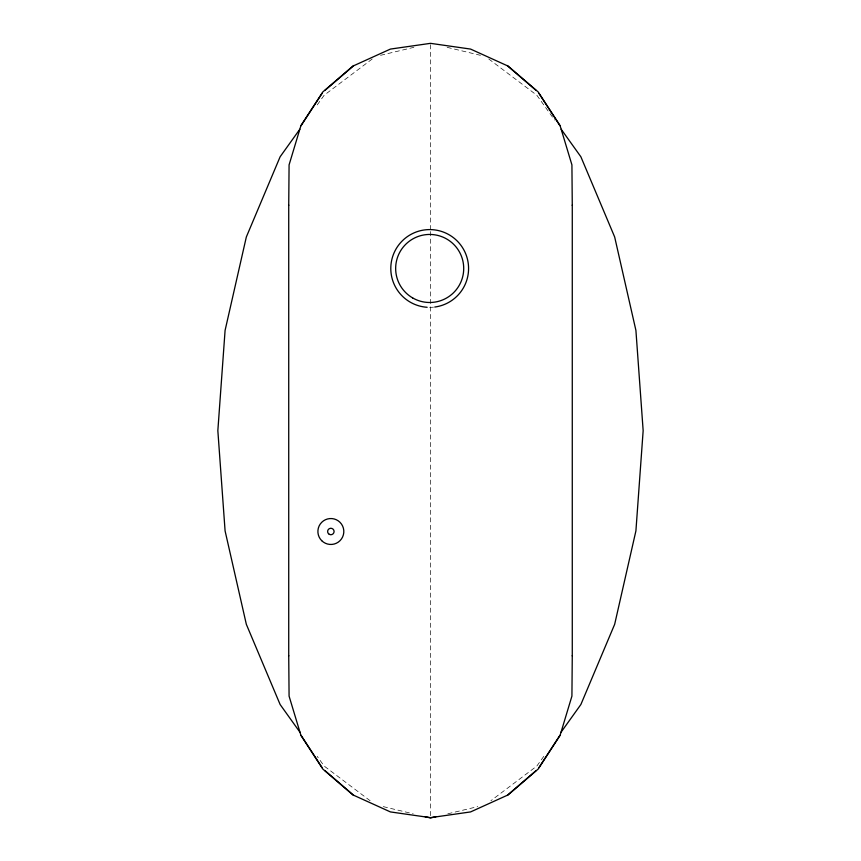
<?xml version="1.0" encoding="UTF-8"?>
<svg xmlns="http://www.w3.org/2000/svg" width="861" height="861" viewBox="0 0 861 861"><rect width="100%" height="100%" fill="white"/><g stroke="black" fill="none" stroke-linecap="round" stroke-linejoin="round"><path stroke-width="0.65" stroke-dasharray="4.3 3.23" d="M317.246 104.902L324.166 95.237L372.253 58.957M543.786 756.345L536.833 766.064L490.878 800.719M380.584 55.308L413.861 47.333M447.838 813.796L477.737 806.628M447.139 47.333L480.416 55.308M383.263 806.628L413.162 813.796M488.747 58.957L536.833 95.237L554.602 120.066M370.122 800.719L324.166 766.064L317.246 756.388M430.5 44.686L430.5 230.199M430.5 231.544L430.5 816.314M433.492 307.173A38.885 38.885 0 0 1 429.693 307.355"/><path stroke-width="1.29" d="M288.726 205.37L289.081 164.881L300.769 126.126L322.143 93.289M572.274 655.63L571.919 696.118L560.231 734.874L538.857 767.711M300.769 125.835L322.853 91.901L353.559 65.511M560.231 735.165L538.147 769.099L507.441 795.489M299.832 129.247L280.126 156.777L246.332 236.99L225.087 330.409L217.844 430.651L225.087 530.893L246.332 624.3L280.126 704.513L299.983 732.259M561.017 732.259L580.874 704.513L614.668 624.3L635.913 530.893L643.156 430.651L635.913 330.409L614.668 236.99L580.874 156.777L561.168 129.247M324.834 90.491L353.559 65.802L390.42 49.077L430.5 43.341L470.58 49.077L507.441 65.802L536.166 90.491M536.166 770.509L507.441 795.198L470.58 811.923L430.5 817.659L390.42 811.923L353.559 795.198L324.834 770.509M424.86 816.594L430.5 817.95L436.14 816.594M507.441 65.511L538.147 91.901L560.231 125.835M353.559 795.489L322.853 769.099L300.769 735.165M538.857 93.289L560.231 126.126L571.919 164.881L572.274 205.37M322.143 767.711L300.769 734.874L289.081 696.118L288.726 655.63M572.274 205.079L572.274 655.921M288.726 205.079L288.726 655.921M427.153 307.28A38.885 38.885 0 0 1 396.006 249.033A38.885 38.885 0 0 1 462.023 246.87A38.885 38.885 0 0 1 434.762 307.033M412.677 297.938A34.02 34.02 0 0 0 463.713 268.471A34.02 34.02 0 0 0 412.677 239.003A34.02 34.02 0 0 0 412.677 297.938M321.691 540.665A12.958 12.958 0 0 0 343.378 534.853A12.958 12.958 0 0 0 327.503 518.979A12.958 12.958 0 0 0 321.691 540.665M329.236 534.304A3.24 3.24 0 0 0 334.09 531.495A3.24 3.24 0 0 0 329.236 528.697A3.24 3.24 0 0 0 329.236 534.304"/></g></svg>
